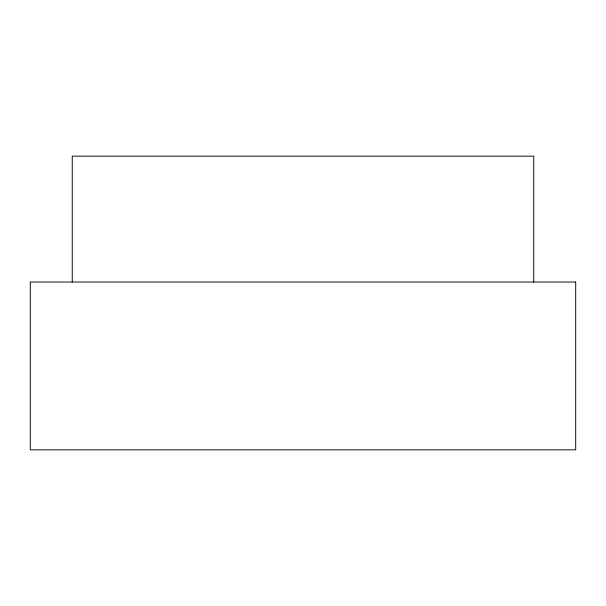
<?xml version="1.0" encoding="UTF-8"?>
<svg xmlns="http://www.w3.org/2000/svg" width="606" height="606" viewBox="0 0 606 606"><rect width="100%" height="100%" fill="white"/><g stroke="black" fill="none" stroke-linecap="round" stroke-linejoin="round"><path stroke-width="0.91" d="M533.75 282.025L533.75 156.159L72.25 156.159L72.25 282.025M575.7 282.025L30.3 282.025L30.3 449.841L575.7 449.841L575.7 282.025"/></g></svg>
